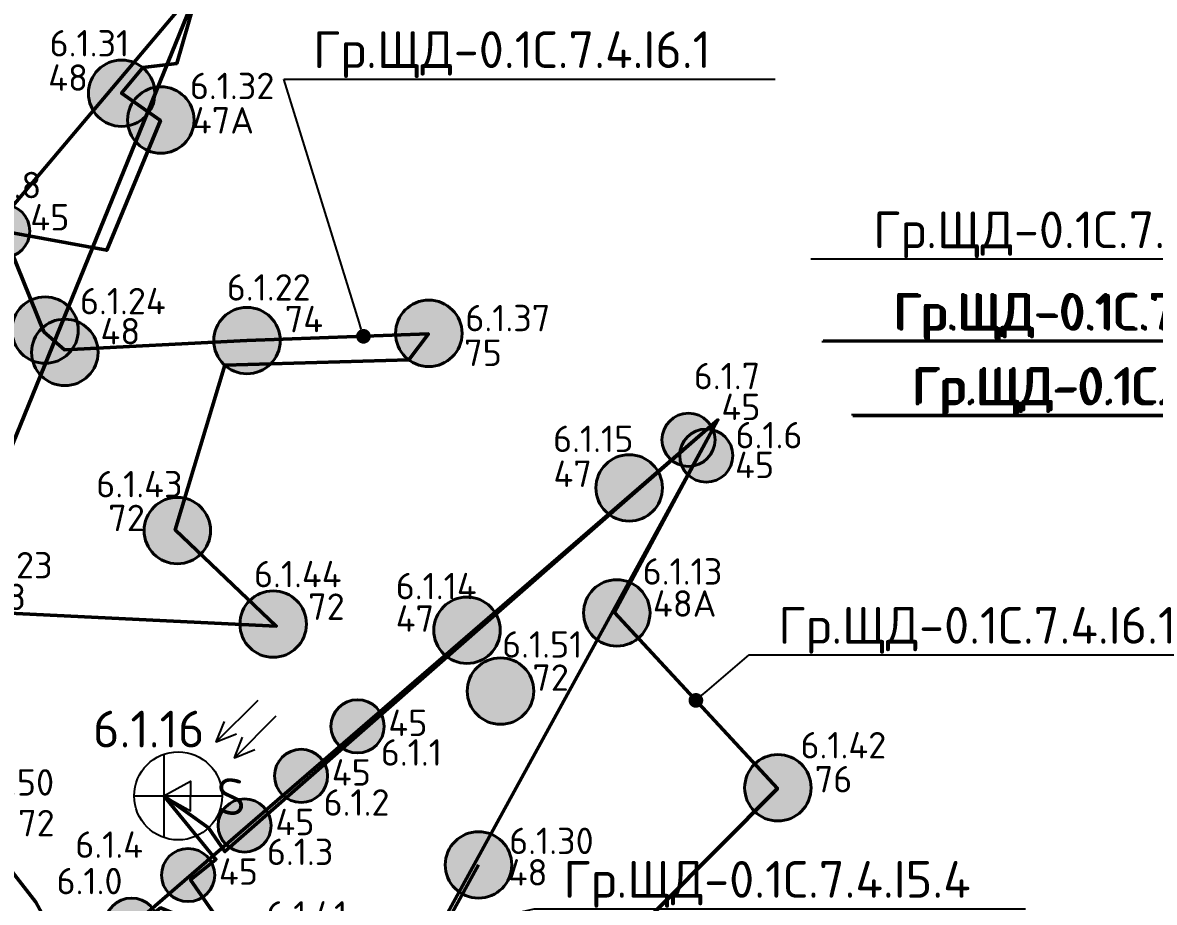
# Model space of a CAD drawing. Header units: millimetres. Extents: x -813692 to 807431, y 0 to 1813163.
# Drawn here: x 49517 to 57227, y 836305 to 842298 of the extents above; entities that cross this region are included whole.
import ezdxf
from ezdxf import colors
from ezdxf.entities.mleader import LeaderData, LeaderLine
from ezdxf.math import Vec2, Vec3

# ---------------------------------------------------------------- set-up
doc = ezdxf.new("R2010")
doc.units = ezdxf.units.MM
for name, color, linetype, lineweight in [('0_Авт.', 10, 'Continuous', 5), ('_Гр.ЩД-0.1С.7.4.I4.1', 6, 'Continuous', 50), ('_Гр.ЩД-0.1С.7.4.I4.2', 6, 'Continuous', 50), ('_Гр.ЩД-0.1С.7.4.I4.3', 6, 'Continuous', 50), ('_Гр.ЩД-0.1С.7.4.I4.4', 6, 'Continuous', 50), ('_Гр.ЩД-0.1С.7.4.I5.1', 6, 'Continuous', 50), ('_Гр.ЩД-0.1С.7.4.I5.3', 6, 'Continuous', 50), ('_Гр.ЩД-0.1С.7.4.I5.4', 6, 'Continuous', 50), ('_Гр.ЩД-0.1С.7.4.I6.1', 6, 'Continuous', 50)]:
    doc.layers.add(name, color=color, linetype=linetype, lineweight=lineweight)
for name, color, linetype, lineweight, true_color in [('DLX_LUM 1', 7, 'Continuous', 40, 0x130bf4), ('DLX_LUM 10', 7, 'Continuous', 40, 0x130bf4), ('DLX_LUM 14', 7, 'Continuous', 40, 0x130bf4), ('DLX_LUM 18', 7, 'Continuous', 40, 0x130bf4), ('DLX_LUM 2', 7, 'Continuous', 40, 0x1b0ff0), ('DLX_LUM 3', 7, 'Continuous', 40, 0x130bf4), ('DLX_LUM 5', 7, 'Continuous', 40, 0xfb3904), ('DLX_LUM 6', 7, 'Continuous', 40, 0x130bf4), ('DLX_LUM 7', 7, 'Continuous', 40, 0xf4170b)]:
    doc.layers.add(name, color=color, linetype=linetype, lineweight=lineweight, true_color=true_color)
doc.styles.add('ISOCPEUR', font='isocpeur.ttf')
doc.styles.add('TableTextStyle', font='isocpeur.ttf')
doc.linetypes.add('Проводка в лотке', pattern='A,7.5,[130,ltypeshp.shx,S=0.5,R=0,X=0,Y=0],1,[130,ltypeshp.shx,S=1,R=90,X=0,Y=-0.5],1,[130,ltypeshp.shx,S=0.5,R=0,X=0,Y=0],7.5', length=17)

# ---------------------------------------------------------------- blocks, each defined once
blk = doc.blocks.new('A$C85fa3c5e')
at = {"layer": '0_Авт.', "color": 6, "lineweight": 25, "ltscale": 100}
for points in [[(5.418, 6.505), (2.589, 3.676), (3.15, 5.068)], [(5.418, 6.505), (2.589, 3.676), (3.981, 4.236)], [(6.655, 5.428), (3.827, 2.599), (4.387, 3.991)], [(6.655, 5.428), (3.827, 2.599), (5.218, 3.16)], [(-0.973, 2.838), (-0.98, -2.836)], [(-0.976, 0), (0.849, 1.003), (0.849, -0.01)], [(-3, 0), (3, 0)], [(-0.976, 0), (0.838, -1.023), (0.849, -0.01)]]:
    blk.add_lwpolyline(points, dxfattribs=at)
blk.add_circle((0, 0), 3, dxfattribs=at)
blk = doc.blocks.new('DIC28')
at = {"layer": '_Гр.ЩД-0.1С.7.4.I6.1', "color": 18, "true_color": 0x000000, "style": 'TableTextStyle'}
for s, p in [('48', (-2709.1, 4663.6, -497)), ('47А', (-1729.9, 4372.7, -497)), ('45', (-2830.8, 3712.5, -497)), ('74', (-1097.3, 3018.8, -497)), ('48', (-2352.9, 2936.2, -497)), ('75', (125.1, 2789.3, -497)), ('45', (1877.2, 2420.7, -497)), ('45', (1970.3, 2025.3, -497)), ('47', (733.3, 1965, -497)), ('72', (-2299.6, 1664.1, -497)), ('48', (-3130.5, 1125.9, -497)), ('72', (-937.7, 1059.7, -497)), ('48А', (1410.7, 1081.2, -497)), ('47', (-341.4, 978.9, -497)), ('72', (589.2, 576.5, -497)), ('45', (-391.6, 268.3, -497)), ('45', (-776.5, -69.4, -497)), ('76', (2513.1, -115.5, -497)), ('45', (-1161.3, -407.1, -497)), ('72', (-2913.8, -414.6, -497)), ('45', (-1546.1, -744.8, -497)), ('48', (421.4, -750.1, -497))]:
    blk.add_text(s, height=180, dxfattribs=at).set_placement(p)
at = {"layer": '_Гр.ЩД-0.1С.7.4.I6.1', "lineweight": 0, "ltscale": 100, "style": 'TableTextStyle'}
for tag, p, height in [('74', (-5946, 11223.8, -497), 180), ('72', (-5895.1, 9856.9, -497), 180), ('48', (-7837.5, 9775.1, -497), 180), ('72', (-6550.5, 9793.6, -497), 180), ('48', (-8745.5, 9215.5, -497), 180), ('74', (-4480.1, 9122.8, -497), 180), ('48А', (-5653.1, 8840.5, -497), 180), ('72', (-6881.6, 8588.8, -497), 180), ('48', (-3825.1, 8077.8, -497), 180), ('76', (-2165.1, 8114, -497), 180), ('73', (-9019.2, 8041, -497), 180), ('74', (-6408.2, 8045.3, -497), 180), ('S', (-5198, 7591.3), 250), ('48А', (-1997.3, 7253, -497), 180), ('48А', (-8064.7, 7165, -497), 180), ('72', (-3559.3, 6849.1, -497), 180), ('72', (-6963.3, 6524.3, -497), 180), ('75', (-5050.7, 6411.6, -497), 180), ('48', (-6031.8, 5836.5, -497), 180), ('75', (-3095.1, 5887, -497), 180), ('71', (-7235, 5639.2, -497), 180), ('48', (-2699.7, 4897.6, -497), 180), ('47А', (-1743.9, 4606.8, -497), 180), ('46', (-5191.9, 4421.4, -497), 180), ('45', (-3218.1, 3931.6, -497), 180), ('74', (-1492.7, 3234.6, -497), 180), ('74', (-3506.1, 3137.6, -497), 180), ('48', (-2492.8, 3141.2, -497), 180), ('75', (132.6, 3025.6, -497), 180), ('45', (1688.9, 2630.7, -497), 180), ('45', (1973, 2228.1, -497), 180), ('47', (730.5, 2203.1, -497), 180), ('72', (-2382.2, 1894.3, -497), 180), ('48', (-3255.2, 1342.1, -497), 180), ('48А', (1340.9, 1299.6, -497), 180), ('72', (-1307.1, 1281.7, -497), 180), ('47', (-341.4, 1200.1, -497), 180), ('72', (383.1, 802.3, -497), 180), ('75', (-4831.6, 548.9, -497), 180), ('S', (-2403.7, 190.8), 250), ('45', (-443, 66.7, -497), 180), ('76', (2415.7, 115.8, -497), 180), ('72', (-3249.6, -137.3, -497), 180), ('45', (-833.3, -274, -497), 180), ('45', (-2524.8, -561.4, -497), 180), ('48', (431, -535.6, -497), 180), ('48А', (-4305.8, -581.8, -497), 180), ('45', (-1219.2, -610.2, -497), 180), ('45', (-2652.4, -809.5, -497), 180), ('76', (-1223.2, -1036.4, -497), 180), ('45', (-2332.5, -1616.4, -497), 180), ('48', (-1162.3, -2089.2, -497), 180), ('72', (485.2, -2127.4, -497), 180)]:
    blk.add_attdef(tag, p, '', height=height, dxfattribs=at)
blk = doc.blocks.new('_Dot')
at = {"color": 0, "linetype": 'ByBlock', "lineweight": -2}
blk.add_line((-0.5, 0), (-1, 0), dxfattribs=at)
at = {"color": 0, "linetype": 'ByBlock', "const_width": 0.5}
blk.add_lwpolyline([(-0.25, 0, 1), (0.25, 0, 1)], format="xyb", close=True, dxfattribs=at)
blk = doc.blocks.new('A$Cab2378fa')
at = {"lineweight": 25}
h = blk.add_hatch(color=256, dxfattribs=at)
h.paths.add_polyline_path([(162.3, -156.8, 0.442338), (147.8, 177.8), (0, 0)])
h.paths.add_polyline_path([(-141.6, -170.3), (0, 0), (-163.2, 157.6, 0.430096)])
at = {"lineweight": 25, "true_color": 0xfff5f5}
h = blk.add_hatch(color=7, dxfattribs=at)
h.dxf.hatch_style = 1
h.paths.add_polyline_path([(0, 0), (-141.6, -170.3, 0.174923), (3, -222.4, 0.197808), (162.3, -156.8)])
h.paths.add_polyline_path([(-163.2, 157.6), (0, 0), (147.8, 177.8, 0.175398), (3, 230.2, 0.209014)])
blk.add_circle((3, 3.9), 226.3)

msp = doc.modelspace()

# ---------------------------------------------------------------- linework, layer by layer
at = {"layer": '_Гр.ЩД-0.1С.7.4.I5.3', "ltscale": 100}
msp.add_lwpolyline([(52171.3, 843820.9), (52780.8, 844715.3), (51908.8, 845293.7), (50969.3, 844119.7), (50140.3, 843083.7), (50722.1, 842558.3), (46903.3, 833174.1)], dxfattribs=at)
at = {"layer": '_Гр.ЩД-0.1С.7.4.I5.4', "ltscale": 100}
for points in [[(52171.3, 843820.9), (52780.8, 844715.3), (51908.8, 845293.7), (50140.3, 843083.7), (50722.1, 842558.3), (48843.6, 840335.1)], [(49487.3, 835475.2), (54253.9, 839592.3), (51052.1, 833750.7), (51534.8, 833506.5), (51328.6, 833413.1), (50356.9, 833658.7), (50356.9, 833658.7), (50130.5, 833618.4), (50808.6, 833306.4), (49299.6, 830553.2)]]:
    msp.add_lwpolyline(points, dxfattribs=at)
at = {"layer": '_Гр.ЩД-0.1С.7.4.I6.1', "ltscale": 100}
for points in [[(49272.7, 842786.6), (50722.1, 842558.3), (50567.4, 842019.8), (50335.4, 841991.6), (50191.3, 841817.1), (50455.6, 841630.7), (50090.2, 840747.5), (49385.2, 840878.4), (49661.9, 840192.4), (49801.5, 840069.9), (51045.2, 840132.4), (52281.1, 840177.6), (52147.1, 840001.3), (50893.7, 839964.3), (50557.2, 838843.7), (51244.6, 838187.6), (49051.3, 838293.6)], [(49228.9, 836787.7), (49607.1, 836305.8), (49874.5, 835816), (50456.4, 836267.2), (50930.5, 836070.3), (50661.6, 836459.7), (50833.8, 836597.7), (50479, 837031), (50784.1, 836814.2), (50895.6, 836651.8), (54253.9, 839592.3), (53548.1, 838280.5), (54659.3, 837082.1), (52642.6, 835053.5), (51680.7, 834844.1), (52622.7, 836560.6)]]:
    msp.add_lwpolyline(points, dxfattribs=at)

# ---------------------------------------------------------------- block references
at = {"layer": '0_Авт.', "color": 3, "linetype": 'Проводка в лотке', "ltscale": 100, "xscale": 100, "yscale": 100, "zscale": 100}
msp.add_blockref('A$C85fa3c5e', (50576.7, 837030.9), dxfattribs=at)
at = {"layer": '_Гр.ЩД-0.1С.7.4.I6.1', "color": 3, "lineweight": 0}
ref = msp.add_blockref('DIC28', (52400, 837170), dxfattribs=at)
ref.add_attrib('S', '6.1.16', (49996.3, 837360.8), dxfattribs={"lineweight": 0, "ltscale": 100, "height": 250, "style": 'TableTextStyle'})
ref.add_attrib('74', '6.1.22', (50907.3, 840404.6, -497), dxfattribs={"lineweight": 0, "ltscale": 100, "height": 180, "style": 'TableTextStyle'})
ref.add_attrib('48', '6.1.23', (49144.8, 838512.1, -497), dxfattribs={"lineweight": 0, "ltscale": 100, "height": 180, "style": 'TableTextStyle'})
ref.add_attrib('48', '6.1.24', (49907.2, 840311.2, -497), dxfattribs={"lineweight": 0, "ltscale": 100, "height": 180, "style": 'TableTextStyle'})
ref.add_attrib('48', '6.1.30', (52831, 836634.4, -497), dxfattribs={"lineweight": 0, "ltscale": 100, "height": 180, "style": 'TableTextStyle'})
ref.add_attrib('48', '6.1.31', (49700.3, 842067.6, -497), dxfattribs={"lineweight": 0, "ltscale": 100, "height": 180, "style": 'TableTextStyle'})
ref.add_attrib('45', '6.1.0', (49747.6, 836360.5, -497), dxfattribs={"lineweight": 0, "ltscale": 100, "height": 180, "style": 'TableTextStyle'})
ref.add_attrib('45', '6.1.1', (51957, 837236.7, -497), dxfattribs={"lineweight": 0, "ltscale": 100, "height": 180, "style": 'TableTextStyle'})
ref.add_attrib('45', '6.1.2', (51566.7, 836896, -497), dxfattribs={"lineweight": 0, "ltscale": 100, "height": 180, "style": 'TableTextStyle'})
ref.add_attrib('45', '6.1.3', (51180.8, 836559.8, -497), dxfattribs={"lineweight": 0, "ltscale": 100, "height": 180, "style": 'TableTextStyle'})
ref.add_attrib('45', '6.1.4', (49875.2, 836608.6, -497), dxfattribs={"lineweight": 0, "ltscale": 100, "height": 180, "style": 'TableTextStyle'})
ref.add_attrib('45', '6.1.6', (54373, 839398.1, -497), dxfattribs={"lineweight": 0, "ltscale": 100, "height": 180, "style": 'TableTextStyle'})
ref.add_attrib('45', '6.1.7', (54088.9, 839800.7, -497), dxfattribs={"lineweight": 0, "ltscale": 100, "height": 180, "style": 'TableTextStyle'})
ref.add_attrib('45', '6.1.8', (49181.9, 841101.6, -497), dxfattribs={"lineweight": 0, "ltscale": 100, "height": 180, "style": 'TableTextStyle'})
ref.add_attrib('48А', '6.1.13', (53740.9, 838469.6, -497), dxfattribs={"lineweight": 0, "ltscale": 100, "height": 180, "style": 'TableTextStyle'})
ref.add_attrib('47', '6.1.14', (52058.6, 838370.1, -497), dxfattribs={"lineweight": 0, "ltscale": 100, "height": 180, "style": 'TableTextStyle'})
ref.add_attrib('47', '6.1.15', (53130.5, 839373.1, -497), dxfattribs={"lineweight": 0, "ltscale": 100, "height": 180, "style": 'TableTextStyle'})
ref.add_attrib('47А', '6.1.32', (50656.1, 841776.8, -497), dxfattribs={"lineweight": 0, "ltscale": 100, "height": 180, "style": 'TableTextStyle'})
ref.add_attrib('76', '6.1.41', (51176.8, 836133.6, -497), dxfattribs={"lineweight": 0, "ltscale": 100, "height": 180, "style": 'TableTextStyle'})
ref.add_attrib('76', '6.1.42', (54815.7, 837285.8, -497), dxfattribs={"lineweight": 0, "ltscale": 100, "height": 180, "style": 'TableTextStyle'})
ref.add_attrib('72', '6.1.43', (50017.8, 839064.3, -497), dxfattribs={"lineweight": 0, "ltscale": 100, "height": 180, "style": 'TableTextStyle'})
ref.add_attrib('72', '6.1.44', (51092.9, 838451.7, -497), dxfattribs={"lineweight": 0, "ltscale": 100, "height": 180, "style": 'TableTextStyle'})
ref.add_attrib('72', '6.1.50', (49150.4, 837032.7, -497), dxfattribs={"lineweight": 0, "ltscale": 100, "height": 180, "style": 'TableTextStyle'})
ref.add_attrib('72', '6.1.51', (52783.1, 837972.3, -497), dxfattribs={"lineweight": 0, "ltscale": 100, "height": 180, "style": 'TableTextStyle'})
ref.add_attrib('75', '6.1.37', (52532.6, 840195.6, -497), dxfattribs={"lineweight": 0, "ltscale": 100, "height": 180, "style": 'TableTextStyle'})
at = {"layer": 'DLX_LUM 1', "ltscale": 100}
for p in [(49667.1, 840199.9), (51042.3, 840128.5)]:
    msp.add_blockref('A$Cab2378fa', p, dxfattribs=at)
at = {"layer": 'DLX_LUM 10', "ltscale": 100}
msp.add_blockref('A$Cab2378fa', (54659.3, 837082.1), dxfattribs=at)
at = {"layer": 'DLX_LUM 14', "ltscale": 100}
for p in [(50568, 838834), (51220.8, 838197), (52769.6, 837740.7)]:
    msp.add_blockref('A$Cab2378fa', p, dxfattribs=at)
at = {"layer": 'DLX_LUM 18', "ltscale": 100}
msp.add_blockref('A$Cab2378fa', (52281.1, 840177.6), dxfattribs=at)
at = {"layer": 'DLX_LUM 2', "ltscale": 100}
for p in [(50188.3, 841813.2), (49801.2, 840047.9), (52619.8, 836556.7)]:
    msp.add_blockref('A$Cab2378fa', p, dxfattribs=at)
at = {"layer": 'DLX_LUM 3', "ltscale": 100, "xscale": 0.8, "yscale": 0.8, "zscale": 0.8}
for p in [(49382.8, 840875.3), (54050.9, 839453.3), (54172, 839345.7), (51796.3, 837501.4), (51411.5, 837163.7), (51026.7, 836826), (50641.8, 836488.3), (50257, 836150.6)]:
    msp.add_blockref('A$Cab2378fa', p, dxfattribs=at)
at = {"layer": 'DLX_LUM 5', "ltscale": 100}
msp.add_blockref('A$Cab2378fa', (53561.8, 838273.2), dxfattribs=at)
at = {"layer": 'DLX_LUM 6', "ltscale": 100}
for p in [(53646.1, 839124.7), (52541.2, 838155.1)]:
    msp.add_blockref('A$Cab2378fa', p, dxfattribs=at)
at = {"layer": 'DLX_LUM 7', "ltscale": 100}
msp.add_blockref('A$Cab2378fa', (50455.6, 841630.7), dxfattribs=at)

# ---------------------------------------------------------------- texts
at = {"layer": 'Defpoints', "color": 241, "true_color": 0xfc7f99, "style": 'TableTextStyle'}
msp.add_text('S', height=250, dxfattribs=at).set_placement((50839.1, 836900.7))

# ---------------------------------------------------------------- leaders
at = {"layer": '_Гр.ЩД-0.1С.7.4.I4.1'}
ml = msp.add_multileader_mtext('Standard', dxfattribs=at)
ml.set_content('Гр.ЩД-0.1С.7.4.I4.1', color=256, style='ISOCPEUR')
ml.set_leader_properties()
ml.set_arrow_properties(name='DOT')
ml.build(insert=Vec2(0, 0))
ml.multileader.update_dxf_attribs({"has_dogleg": 0, "text_left_attachment_type": 6, "text_right_attachment_type": 6, "arrow_head_size": 100})
ctx = ml.context
ctx.base_point, ctx.char_height, ctx.arrow_head_size, ctx.landing_gap_size, ctx.plane_origin = Vec3(55245.2, 840132.1), 250, 100, 200, Vec3(142545.3, 970614.9)
ctx.left_attachment, ctx.right_attachment = 6, 6
notes = []
notes.append((ctx, [(1, (1, 1, 0), (58328.2, 840132.1), (-1, 0), 8, [(1, [(58956.6, 841424.7)], 0, [])])]))
ctx.mtext.insert, ctx.mtext.flow_direction = Vec3(55445.2, 840457.1), 5
at = {"layer": '_Гр.ЩД-0.1С.7.4.I4.2'}
ml = msp.add_multileader_mtext('Standard', dxfattribs=at)
ml.set_content('Гр.ЩД-0.1С.7.4.I4.2', color=256, style='ISOCPEUR')
ml.set_leader_properties()
ml.set_arrow_properties(name='DOT')
ml.build(insert=Vec2(0, 0))
ml.multileader.update_dxf_attribs({"has_dogleg": 0, "text_left_attachment_type": 6, "text_right_attachment_type": 6, "arrow_head_size": 100})
ctx = ml.context
ctx.base_point, ctx.char_height, ctx.arrow_head_size, ctx.landing_gap_size, ctx.plane_origin = Vec3(55111.6, 840686.7), 250, 100, 200, Vec3(142411.7, 971169.5)
ctx.left_attachment, ctx.right_attachment = 6, 6
notes.append((ctx, [(1, (1, 1, 0), (58244.6, 840686.7), (-1, 0), 8, [(1, [(58581, 841670)], 0, [])])]))
ctx.mtext.insert, ctx.mtext.flow_direction = Vec3(55311.6, 841011.7), 5
at = {"layer": '_Гр.ЩД-0.1С.7.4.I4.3'}
ml = msp.add_multileader_mtext('Standard', dxfattribs=at)
ml.set_content('Гр.ЩД-0.1С.7.4.I4.3', color=256, style='ISOCPEUR')
ml.set_leader_properties()
ml.set_arrow_properties(name='DOT')
ml.build(insert=Vec2(0, 0))
ml.multileader.update_dxf_attribs({"has_dogleg": 0, "text_left_attachment_type": 6, "text_right_attachment_type": 6, "arrow_head_size": 100})
ctx = ml.context
ctx.base_point, ctx.char_height, ctx.arrow_head_size, ctx.landing_gap_size, ctx.plane_origin = Vec3(55388.3, 839627), 250, 100, 200, Vec3(142688.5, 970109.8)
ctx.left_attachment, ctx.right_attachment = 6, 6
notes.append((ctx, [(1, (1, 1, 0), (58521.3, 839627), (-1, 0), 8, [(1, [(59255.3, 841229.7)], 0, [])])]))
ctx.mtext.insert, ctx.mtext.flow_direction = Vec3(55588.3, 839952), 5
at = {"layer": '_Гр.ЩД-0.1С.7.4.I4.4'}
ml = msp.add_multileader_mtext('Standard', dxfattribs=at)
ml.set_content('Гр.ЩД-0.1С.7.4.I4.4', color=256, style='ISOCPEUR')
ml.set_leader_properties()
ml.set_arrow_properties(name='DOT')
ml.build(insert=Vec2(0, 0))
ml.multileader.update_dxf_attribs({"has_dogleg": 0, "text_left_attachment_type": 6, "text_right_attachment_type": 6, "arrow_head_size": 100})
ctx = ml.context
ctx.base_point, ctx.char_height, ctx.arrow_head_size, ctx.landing_gap_size, ctx.plane_origin = Vec3(55371.6, 839615.5), 250, 100, 200, Vec3(143368.1, 970098.3)
ctx.left_attachment, ctx.right_attachment = 6, 6
notes.append((ctx, [(1, (1, 1, 0), (58529.6, 839615.5), (-1, 0), 8, [(1, [(59268, 841234.3)], 0, [])])]))
ctx.mtext.insert, ctx.mtext.flow_direction = Vec3(55571.6, 839940.5), 5
at = {"layer": '_Гр.ЩД-0.1С.7.4.I5.1'}
ml = msp.add_multileader_mtext('Standard', dxfattribs=at)
ml.set_content('Гр.ЩД-0.1С.7.4.I5.1', color=256, style='ISOCPEUR')
ml.set_leader_properties()
ml.set_arrow_properties(name='DOT')
ml.build(insert=Vec2(0, 0))
ml.multileader.update_dxf_attribs({"has_dogleg": 0, "text_left_attachment_type": 6, "text_right_attachment_type": 6, "arrow_head_size": 100})
ctx = ml.context
ctx.base_point, ctx.char_height, ctx.arrow_head_size, ctx.landing_gap_size, ctx.plane_origin = Vec3(55260.9, 840124.2), 250, 100, 200, Vec3(142460.8, 970500.6)
ctx.left_attachment, ctx.right_attachment = 6, 6
notes.append((ctx, [(1, (1, 1, 0), (58318.9, 840124.2), (-1, 0), 8, [(1, [(58959.4, 841411.3)], 0, [])])]))
ctx.mtext.insert, ctx.mtext.flow_direction = Vec3(55460.9, 840449.2), 5
at = {"layer": '_Гр.ЩД-0.1С.7.4.I5.4'}
ml = msp.add_multileader_mtext('Standard', dxfattribs=at)
ml.set_content('Гр.ЩД-0.1С.7.4.I5.4', color=256, style='ISOCPEUR')
ml.set_leader_properties()
ml.set_arrow_properties(name='DOT')
ml.build(insert=Vec2(0, 0))
ml.multileader.update_dxf_attribs({"has_dogleg": 0, "text_left_attachment_type": 6, "text_right_attachment_type": 6, "arrow_head_size": 100})
ctx = ml.context
ctx.base_point, ctx.char_height, ctx.arrow_head_size, ctx.landing_gap_size, ctx.plane_origin = Vec3(53001.3, 836262.1), 250, 100, 200, Vec3(140301.4, 966744.9)
ctx.left_attachment, ctx.right_attachment = 6, 6
notes.append((ctx, [(0, (1, 1, 0), (52993.3, 836262.1), (1, 0), 8, [(1, [(52346.4, 836112.1)], 0, [])])]))
ctx.mtext.insert, ctx.mtext.flow_direction = Vec3(53201.3, 836587.1), 5
at = {"layer": '_Гр.ЩД-0.1С.7.4.I6.1'}
ml = msp.add_multileader_mtext('Standard', dxfattribs=at)
ml.set_content('Гр.ЩД-0.1С.7.4.I6.1', color=256, style='ISOCPEUR')
ml.set_leader_properties()
ml.set_arrow_properties(name='DOT')
ml.build(insert=Vec2(0, 0))
ml.multileader.update_dxf_attribs({"has_dogleg": 0, "text_left_attachment_type": 6, "text_right_attachment_type": 6, "arrow_head_size": 100})
ctx = ml.context
ctx.base_point, ctx.char_height, ctx.arrow_head_size, ctx.landing_gap_size, ctx.plane_origin = Vec3(51295.6, 841914.1), 250, 100, 200, Vec3(138517.6, 972189.1)
ctx.left_attachment, ctx.right_attachment = 6, 6
notes.append((ctx, [(0, (1, 1, 0), (51287.6, 841914.1), (1, 0), 8, [(1, [(51838.9, 840161.4)], 0, [])])]))
ctx.mtext.insert, ctx.mtext.flow_direction = Vec3(51495.6, 842239.1), 5
ml = msp.add_multileader_mtext('Standard', dxfattribs=at)
ml.set_content('Гр.ЩД-0.1С.7.4.I6.1', color=256, style='ISOCPEUR')
ml.set_leader_properties()
ml.set_arrow_properties(name='DOT')
ml.build(insert=Vec2(0, 0))
ml.multileader.update_dxf_attribs({"has_dogleg": 0, "text_left_attachment_type": 6, "text_right_attachment_type": 6, "arrow_head_size": 100})
ctx = ml.context
ctx.base_point, ctx.char_height, ctx.arrow_head_size, ctx.landing_gap_size, ctx.plane_origin = Vec3(54465.6, 837992.6), 250, 100, 200, Vec3(141687.6, 968267.6)
ctx.left_attachment, ctx.right_attachment = 6, 6
notes.append((ctx, [(0, (1, 1, 0), (54457.6, 837992.6), (1, 0), 8, [(1, [(54103.7, 837681.3)], 0, [])])]))
ctx.mtext.insert, ctx.mtext.flow_direction = Vec3(54665.6, 838317.6), 5
for ctx, leaders in notes:
    for number, flags, end, landing, length, lines in leaders:
        leader = LeaderData()
        leader.index, (leader.has_last_leader_line, leader.has_dogleg_vector, leader.attachment_direction) = number, flags
        leader.last_leader_point, leader.dogleg_vector, leader.dogleg_length = Vec3(end), Vec3(landing), length
        for number, points, colour, breaks in lines:
            line = LeaderLine()
            line.index, line.vertices, line.color, line.breaks = number, Vec3.list(points), colors.encode_raw_color(colour), breaks
            leader.lines.append(line)
        ctx.leaders.append(leader)

doc.saveas('drawing.dxf')
